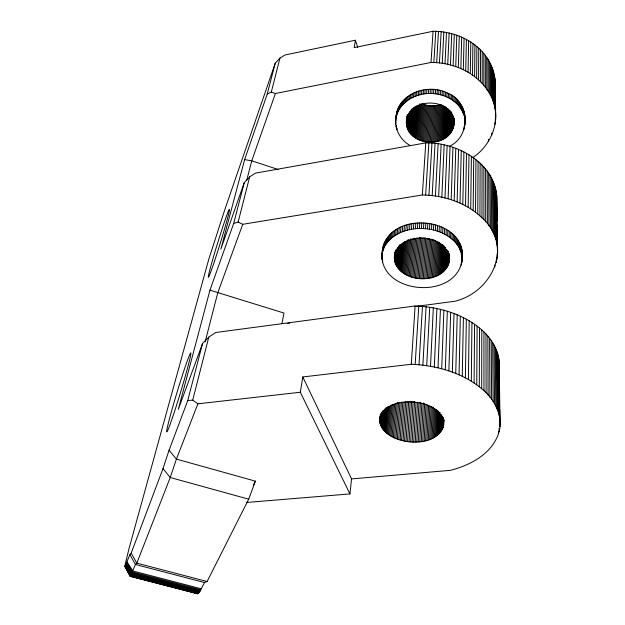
<?xml version="1.0" encoding="UTF-8"?>
<svg xmlns="http://www.w3.org/2000/svg" width="625" height="625" viewBox="0 0 625 625"><rect width="100%" height="100%" fill="white"/><g stroke="black" fill="none" stroke-linecap="round" stroke-linejoin="round"><path stroke-width="0.94" d="M472.578 157.672C491.148 145.664 501.375 120.687 492.508 99.695C482.859 75.562 456.07 62.32 431.023 62.469L275.398 93.5L271.281 92.125L267.242 94.031L244.633 159.609L220.852 249.156L244.281 182.555L249.68 176.812L255.516 173.117L425.766 142.891C459.328 142.055 500.242 166.469 496.586 204.062M481.703 388.727C462.117 372.477 436.367 365.367 411.297 364.25L302.797 376.953L351.547 478.922L450.367 470.336C469.516 465.43 489.836 455.047 497.742 435.805C504.781 418.656 495.297 399.586 481.703 388.727L481.797 329.953C463.547 313.992 439 306.844 415.109 305.969L215.711 332.5L208.789 337.133L202.523 343.57L178.312 409.328L209.961 290.172L233.672 223.453L244.281 182.555M415.312 306.508L454.992 301.234C492.164 292.102 514.094 246.07 481.969 217.758L482.047 165.039M482.172 83.461L482.227 51.742C469.836 38.156 451.258 31.203 433.063 31.25L354.172 47.648L355.391 40.219L285.016 54.992L279.977 58.047L275.234 63.211L224.648 210.109L208.742 259.375L129.094 548.281L124.961 565.391L124.93 566.531L130.25 576.297L197.711 593.75L199.883 591.461L204.492 582.531L207.094 581.523L248.703 499.18L255.406 481.156L176.406 459.102L169.062 450.281L187.773 400.445L202.523 343.57M479.297 386.758L479.516 328M481.969 217.758L479.93 215.852L480.117 163.164M480.422 81.648L480.539 49.969M476.758 384.844L477.109 326.102M479.93 215.852L477.773 214L478.086 161.352M478.57 79.906L478.766 48.25M406.414 122.875C406.891 95.859 454.906 96.75 454.047 123.883C450.836 151.75 400.312 146.258 406.961 117.125M474.094 383L474.586 324.266M477.773 214L475.516 212.219L475.953 159.602M476.633 78.227L476.898 46.609M471.305 381.219L471.945 322.5M475.516 212.219L473.156 210.508L473.727 157.93M474.609 76.617L474.953 45.031M468.406 379.516L469.195 320.812M473.156 210.508L470.703 208.867L471.406 156.32M472.5 75.086L472.922 43.523M465.391 377.875L466.344 319.195M470.703 208.867L468.148 207.305L469 154.797M470.312 73.625L470.82 42.094M462.273 376.32L463.391 317.656M468.148 207.305L465.508 205.82L466.508 153.352M468.047 72.242L468.641 40.742M382.68 248.258C372.992 293.203 454.437 302.594 462 261C469.391 215.57 385.234 208.352 382.461 252.578M449.18 146.383C471.391 136.617 470 100.836 447.023 92.844C427.359 82.898 396.023 94.242 396.086 118.711M462.086 259.547L461.055 252.273L461.18 246.656M463.781 129.883L463.82 128.203M465.008 122.922L464.227 111.688M461.156 265.289L461.203 263.414M461.461 253.719L461.578 248.102M464.195 128.523L464.25 126M464.477 117.266L464.57 113.086M459.055 374.844L460.336 316.203M461.555 262.938L462.203 253.93M465.508 205.82L462.789 204.422L463.93 151.984M465.711 70.938L466.398 39.469M461.758 255.172L461.883 249.555M464.734 118.672L464.828 114.484M461.812 262.445L461.938 256.82M464.766 125.742L465.094 118.727M461.969 256.633L462.086 251.008M464.914 120.086L465 115.898M462 261L462.195 252.469M464.93 124.336L465.094 117.312M461.055 252.273L459.273 248.031L459.414 242.414M464.133 115.875L462.609 111.781L462.711 107.609M459.961 249.422L460.094 243.812M463.203 113.125L463.297 108.953M460.555 250.844L460.687 245.227M463.711 114.492L463.805 110.312M459.273 248.031L457.617 245.312L457.766 239.703M462.609 111.781L461.188 109.172L461.297 105.008M458.492 246.656L458.633 241.047M461.938 110.469L462.047 106.297M455.742 373.453L457.203 314.828M462.789 204.422L459.984 203.117L461.289 150.711M463.305 69.727L464.086 38.281M452.344 372.148L453.984 313.547M459.984 203.117L457.109 201.891L458.57 149.523M460.836 68.594L461.719 37.18M457.617 245.312L456.656 243.992L456.805 238.383M461.188 109.172L460.359 107.914L460.477 103.75M456.656 243.992L454.469 241.461L454.633 235.859M460.359 107.914L458.484 105.5L458.609 101.344M455.602 242.711L455.766 237.102M459.461 106.688L459.578 102.523M448.867 370.938L450.688 312.359M457.109 201.891L454.164 200.758L455.797 148.422M458.312 67.562L459.289 36.164M454.469 241.461L453.25 240.258L453.422 234.656M458.484 105.5L457.438 104.359L457.562 100.195M453.25 240.258L451.953 239.094L452.133 233.5M457.438 104.359L456.32 103.258L456.453 99.094M130.109 575.289L130.164 576.211L197.711 593.75M443.281 419.617C437.055 404.609 417.914 400.641 403.273 402.211C391.68 402.758 375.219 412.469 381.008 426.016C391.672 448.023 447.828 449.57 443.352 417.672M448.977 255.328C441.961 229.859 388.492 233 395.312 263.266C404.742 287.008 454.32 283.234 449.039 253.383M443.195 427.461L443.461 419.703M448.859 263.273L449.125 255.586M453.57 126.766L453.945 118.094M443.477 426.508L443.711 419.719M445.312 369.812L447.328 311.266M449.109 262.297L449.336 255.469M454.164 200.758L451.164 199.727L452.961 147.422M453.781 125.812L454.047 118.164M455.734 66.609L456.812 35.242M443.727 421.602L443.789 419.656M449.344 257.32L449.414 255.375M454.008 120.969L454.078 119.062M443.68 425.539L443.93 419.68M449.289 261.312L449.531 255.398M453.945 124.852L454.078 121.031M451.953 239.094L450.57 237.984L450.766 232.383M456.32 103.258L455.141 102.195L455.281 98.039M441.336 431.109L441.891 415.617M447.234 267.023L447.828 250.68M452.148 130.438L452.703 115.133M441.906 430.227L442.391 416.664M447.734 266.109L448.25 251.688M452.586 129.547L453.062 116.148M448.336 253.359L448.406 251.414M450.57 237.984L449.125 236.914L449.32 231.32M455.141 102.195L453.898 101.188L454.039 97.039M442.414 429.32L442.82 417.695M448.172 265.18L448.578 253.648M452.969 128.633L453.406 116.203M442.844 428.398L443.211 417.742M448.547 264.234L448.914 253.664M453.297 127.703L453.625 118.141M439.203 433.617L440.008 412.328M441.695 368.789L443.898 310.266M445.383 269.617L446.148 249.43M451.164 199.727L448.102 198.789L450.07 146.516M450.539 133L451.336 111.938M453.109 65.758L454.297 34.406M439.977 432.812L440.664 414.414M446.062 268.781L446.773 249.547M451.125 132.172L451.836 113.023M449.125 236.914L447.609 235.906L447.813 230.312M453.898 101.188L452.594 100.234L452.742 96.086M440.688 431.977L441.328 414.547M446.68 267.914L447.312 250.602M451.664 131.312L452.258 115.047M437.453 435.148L438.398 410.969M443.875 271.219L444.812 247.18M449.227 134.586L450.164 110.633M438.359 434.398L439.211 412.148M444.656 270.43L445.539 247.359M447.609 235.906L446.023 234.945L446.234 229.352M449.906 133.805L450.75 111.781M452.594 100.234L451.234 99.336L451.391 95.188M438.023 367.859L440.422 309.367M448.102 198.789L444.992 197.945L447.133 145.703M450.445 65L451.727 33.672M435.469 436.555L436.578 409.492M442.156 272.688L443.25 245.773M447.727 136.055L448.82 109.219M446.023 234.945L444.375 234.047L444.602 228.453M451.234 99.336L449.82 98.492L449.984 94.344M436.492 435.867L437.492 410.727M443.039 271.969L444.078 246.008M448.5 135.336L449.492 110.422M433.266 437.82L434.5 408.836M440.25 274.031L441.516 244.227M446.07 137.391L447.297 108.633M444.375 234.047L442.672 233.211L442.906 227.617M449.82 98.492L448.352 97.711L448.523 93.562M434.398 437.203L435.562 409.18M441.227 273.375L442.43 244.539M446.922 136.734L448.078 108.945M430.867 438.938L432.289 407.07M438.172 275.219L439.633 242.539M444.266 138.586L445.68 106.953M434.297 367.031L436.891 308.57M444.992 197.945L441.836 197.211L444.156 144.992M447.742 64.336L449.133 33.031M442.672 233.211L440.914 232.43L441.164 226.844M448.352 97.711L446.844 96.984L447.023 92.844M432.094 438.398L433.437 407.492M439.227 274.641L440.57 243.883M445.188 138.008L446.523 107.328M429.602 439.43L431.102 406.617M437.078 275.758L438.609 242.117M440.914 232.43L439.109 231.719L439.367 226.133M443.313 139.125L444.805 106.531M446.844 96.984L445.289 96.328L445.477 92.188M426.945 440.297L428.609 405.57M430.523 366.305L433.32 307.875M434.781 276.703L436.484 241.148M441.836 197.211L438.648 196.57L441.148 144.383M441.32 140.094L442.977 105.578M445 63.773L446.5 32.484M439.109 231.719L437.258 231.078L437.523 225.492M445.289 96.328L443.703 95.734L443.898 91.594M428.289 439.883L429.875 406.117M435.945 276.25L437.563 241.656M442.336 139.633L443.906 106.07M437.258 231.078L435.367 230.5L435.648 224.914M443.703 95.734L442.078 95.211L442.281 91.07M425.57 440.672L427.32 404.992M433.586 277.109L435.383 240.602M440.289 140.516L442.031 105.039M495.133 87.625C496.18 74.523 491.07 61.344 482.227 51.742M422.719 441.281L424.656 403.695M431.125 277.805L433.102 239.383M438.148 141.227L440.023 104.789C434.078 106.578 427.5 106.219 421.82 103.688L419.164 140.023M426.719 365.688L429.719 307.281M438.648 196.57L435.43 196.039L438.102 143.883M442.242 63.313L443.844 32.039M424.156 441L426 404.367M432.367 277.477L434.25 240.016M439.227 140.891L441.062 104.453M421.258 441.516L423.289 402.977M429.859 278.078L431.914 239.07M437.055 141.516L438.969 105.086M435.367 230.5L433.445 229.992L433.734 224.414M442.078 95.211L440.422 94.75L440.633 90.617M419.773 441.711L421.852 403.18M428.578 278.312L430.68 239.305M435.938 141.766L437.906 105.336M433.445 229.992L431.492 229.555L431.789 223.977M440.422 94.75L438.742 94.359L438.961 90.227M416.758 441.953L418.984 402.484M425.977 278.633L428.227 238.672M433.68 142.125L435.734 105.695M431.492 229.555L429.516 229.195L429.828 223.617M438.742 94.359L437.039 94.039L437.266 89.906M418.273 441.859L420.453 402.375M427.281 278.492L429.492 238.523M434.812 141.969L436.828 105.539M422.883 365.164L426.086 306.789M435.43 196.039L432.18 195.609L435.039 143.477M439.453 62.953L441.164 31.695M410.023 145.461C399.266 139.523 393.227 126.539 396.328 114.508M415.227 442.008L417.508 402.547M424.656 278.727L426.961 238.766M429.516 229.195L427.516 228.906L427.836 223.328M432.539 142.234L434.641 105.812M437.039 94.039L435.32 93.789L435.562 89.664M413.695 442.016L416.023 402.562M423.328 278.766L425.75 237.844M431.391 142.305L433.539 105.883M419.031 364.758L422.438 306.414M432.18 195.609L428.922 195.281L431.961 143.18M436.648 62.687L438.477 31.445M412.156 441.977L414.594 401.57M422 278.766L424.469 237.844M430.234 142.32L432.43 105.906M427.516 228.906L425.508 228.688L425.836 223.117M435.32 93.789L433.586 93.617L433.836 89.484M409.078 441.758L411.625 401.375M419.352 278.617L421.922 237.711M427.938 142.219L430.227 105.82M381.945 255.25C384.297 236.094 406.305 227.32 423.484 228.547L423.828 222.977M395.742 120.055C397.375 102.867 415.805 92.477 431.852 93.516L432.102 89.383M415.172 364.445L418.773 306.133M233.672 223.453L238.133 222.086L242.734 224.297L422.367 194.953L425.641 195.062L428.867 142.984M433.844 62.531L435.773 31.297M410.617 441.891L413.109 401.5M420.672 278.711L423.195 237.805M429.086 142.297L431.328 105.891M407.555 441.586L410.148 401.203M418.031 278.469L420.656 237.578M426.797 142.102L429.133 105.711M421.461 228.484L421.82 222.914M430.109 93.484L430.375 89.352M419.438 228.492L419.812 222.922M428.367 93.523L428.641 89.398M406.031 441.359L408.617 401.953M416.719 278.281L419.406 237.398M425.656 141.938L428.047 105.555M411.297 364.25L415.109 305.969M422.367 194.953L425.766 142.891M431.023 62.469L433.063 31.25M403.039 440.781L405.719 401.391M414.141 277.766L416.859 237.867M423.422 141.477L425.906 105.102M404.523 441.094L407.156 401.695M415.422 278.047L418.094 238.141M424.539 141.727L426.969 105.352M401.562 440.43L404.234 402M412.875 277.438L415.578 238.523M422.328 141.18L424.852 104.812M417.43 228.578L417.805 223.008M426.625 93.633L426.906 89.508M400.117 440.031L402.766 402.57M411.633 277.07L414.383 238.156M421.258 140.836L423.82 104.484M415.422 228.734L415.812 223.172M424.898 93.82L425.195 89.695M397.312 439.109L399.977 402.617M409.219 276.195L411.914 239.25M413.438 228.969L413.844 223.406M423.187 94.078L423.484 89.953M398.703 439.594L401.391 402.133M410.414 276.656L413.133 238.727M420.195 140.453L422.813 104.109M395.953 438.594L398.594 403.062M408.047 275.695L410.797 238.758M411.477 229.273L411.891 223.711M418.164 139.562L420.789 104.188M421.5 94.406L421.805 90.281M393.352 437.437L395.922 403.836M405.82 274.586L408.492 239.602M416.234 138.508L418.789 105.07M409.547 229.656L409.969 224.094M419.828 94.805L420.141 90.68M394.633 438.031L397.312 402.508M406.914 275.164L409.555 240.172M417.18 139.055L419.852 103.695M407.641 230.109L408.078 224.547M418.18 95.273L418.508 91.148M392.109 436.805L394.648 404.164M404.758 273.969L407.398 239.969M415.32 137.93L417.836 105.453M389.773 435.438L392.219 404.719M402.75 272.633L405.227 241.555M413.594 136.656L416.023 106.109M390.922 436.141L393.414 404.461M403.734 273.32L406.258 241.266M414.438 137.305L416.914 105.797M388.672 434.703L391.078 404.945M401.813 271.914L404.242 241.812M412.781 135.969L415.172 106.391M405.781 230.633L406.227 225.07M416.57 95.805L416.898 91.68M386.648 433.148L388.867 406.273M400.078 270.383L402.32 243.203M411.297 134.5L413.5 107.805M403.953 231.219L404.414 225.664M414.992 96.406L415.336 92.281M387.633 433.945L389.906 406.109M400.922 271.164L403.219 243.008M412.023 135.25L414.281 107.586M384.844 431.492L386.867 407.492M398.547 268.734L400.594 244.477M409.984 132.922L411.992 109.094M402.18 231.875L402.648 226.32M413.461 97.07L413.805 92.945M385.719 432.336L387.875 406.414M399.289 269.57L401.391 244.344M410.617 133.719L412.688 108.938M382.625 428.828L384.281 409.633M396.664 266.086L398.258 247.664M408.375 130.367L410.016 111.328M383.297 429.734L385.109 408.617M397.234 266.984L399.062 245.656M408.859 131.234L410.578 111.242M400.461 232.602L400.93 227.047M411.969 97.797L412.32 93.672M384.039 430.625L386 407.586M397.867 267.875L399.844 244.594M409.398 132.086L411.344 109.227M380.609 425.055L381.719 412.57M394.984 262.297L396.094 249.703M406.953 126.703L408.047 114.352M381.008 426.016L382.273 411.609M395.312 263.266L396.5 249.695M407.234 127.641L408.484 113.383M381.477 426.969L382.898 410.648M395.703 264.219L397.055 248.711M407.562 128.562L408.891 113.344M398.789 233.383L399.273 227.828M410.516 98.578L410.875 94.453M382.016 427.906L383.516 410.625M396.156 265.156L397.672 247.711M407.945 129.477L409.43 112.344M379.758 420.164L380.078 416.305M394.312 257.359L394.766 252.477M406.422 121.906L406.828 117.148M379.781 421.148L380.422 414.367M394.32 258.352L394.875 252.461M379.875 422.133L380.562 414.445M394.383 259.344L394.992 252.57M406.469 123.844L407.062 117.195M380.453 416.297L380.625 414.375M407.023 118.07L407.273 115.234M380.047 423.109L380.812 414.461M394.523 260.336L395.383 250.648M406.57 124.805L407.422 115.305M380.812 415.359L380.984 413.438M395.289 252.469L395.461 250.531M407.312 117.133L407.484 115.188M380.289 424.086L381.227 413.523M394.719 261.32L395.664 250.664M406.734 125.758L407.664 115.305M397.18 234.234L397.672 228.68M409.125 99.43L409.492 95.297M394.156 236.102L394.672 230.547M406.5 101.281L406.875 97.148M395.641 235.141L396.141 229.586M407.781 100.328L408.156 96.195M392.75 237.117L393.266 231.562M405.273 102.289L405.656 98.156M391.422 238.18L391.945 232.625M404.109 103.344L404.5 99.211M388.992 240.453L389.523 234.898M401.992 105.578L402.391 101.445M390.164 239.297L390.695 233.742M403.016 104.438L403.414 100.305M386.891 242.898L387.438 237.344M400.148 107.977L400.555 103.844M387.898 241.656L388.438 236.102M401.031 106.766L401.438 102.625M385.141 245.477L385.695 239.922M398.609 110.516L399.023 106.375M396.898 129.773L397.062 128.109M385.977 244.172L386.523 238.617M399.344 109.234L399.75 105.094M382.75 250.961L383.312 245.406M396.477 115.875L396.898 111.734M382.008 259.578L382.195 257.727M395.742 124.266L395.914 122.602M383.203 249.562L383.766 244.008M396.891 114.508L397.312 110.367M383.758 248.18L384.32 242.625M397.383 113.156L397.805 109.016M382.523 262.438L382.711 260.586M396.164 127.047L396.328 125.383M384.406 246.812L384.961 241.258M397.961 111.82L398.375 107.68M381.867 256.695L382.953 246.828M395.656 121.461L396.57 113.117M381.891 258.133L382.172 255.359M395.664 122.867L395.914 120.375M246.555 502.469L349.93 493.922L351.547 478.922M349.93 493.922L300.32 392.25L302.797 376.953M281.977 323.594L283.969 313.055L209.961 290.172M300.32 392.25L197.906 403.805L192.703 400.18L208.789 337.133M238.133 222.086L249.68 176.812M271.281 92.125L279.977 58.047M205.164 341.758L217.766 292.773L242.734 224.297M246.664 180.5L251.727 160.82L275.398 93.5M267.242 94.031L275.234 63.211M124.93 566.531L129.891 554.641L131.18 553.133L162.984 468.648L169.062 450.281M197.906 403.805L176.406 459.102L170.227 477.516L136.828 563.133L135.438 564.469L130.367 576.273L124.898 566.383M253.25 485.445L255.406 481.156M287.555 323.484L289.492 323.227M187.773 400.445L192.703 400.18M431.852 93.516L433.586 93.617M425.641 195.062L428.922 195.281M423.484 228.547L425.508 228.688M244.633 159.609L251.727 160.82L278.633 169.648M130.109 576.016L197.992 593.648M201.336 588.82L132.898 571L127.117 562.031M200.828 589.805L132.492 572.023L126.789 562.898M200.344 590.688L132.117 572.945L126.484 563.672M199.883 591.461L131.773 573.758L126.203 564.359M199.445 592.117L131.461 574.453L125.945 564.953M199.039 592.672L131.172 575.047L125.719 565.461M198.664 593.109L130.922 575.523L125.523 565.875M198.312 593.438L130.703 575.883L125.352 566.195M207.094 581.523L136.828 563.133L131.18 553.133M204.492 582.531L135.438 564.469L129.891 554.641M248.703 499.18L170.227 477.516L162.984 468.648M197.453 593.742L197.031 593.383M481.797 329.953C492.594 339.43 500.648 353.5 499.094 368.25L499.453 393.234M125.203 566.414L130.523 576.141M124.891 566.141L130.367 576.273M355.391 40.219L357.758 47.594M495.141 80.93L495.703 117.625M496.773 195.594L497.648 253.383M499.133 361.266L500.094 424.578M495.312 99.961L495.594 119.883M496.758 202.531L496.992 218.969M497.195 233.469L497.508 255.703M499.68 409.57L499.922 426.875M494.922 78.695L495.367 110.836M496.523 193.273L496.914 221.273M496.969 225.133L497.266 246.375M498.844 358.922L499.664 417.633M495.312 118.328L495.359 122.125M496.555 208.695L496.703 219.328M497.188 254.141L497.242 258.016M499.062 389.758L499.109 393.602M494.586 76.469L495.023 108.578M496.148 190.961L496.875 244.039M498.414 356.578L499.211 415.305M494.992 122.453L495.023 124.359M496.805 257.398L496.844 260.305M499.094 428.461L499.133 431.391M494.148 74.258L494.57 106.336M495.648 188.656L496.352 241.711M497.828 354.234L498.602 412.977M496.289 260.633L496.312 262.57M498.484 431.664L498.508 433.617M493.594 72.055L494 104.102M495.023 186.359L495.688 239.391M497.094 351.898L497.828 410.656M492.938 69.875L493.313 101.891M494.273 184.086L494.898 237.086M496.211 349.578L496.898 408.344M494.859 265.086L494.883 267.023M492.164 67.711L492.508 99.695M493.398 181.828L493.969 234.797M495.18 347.273L495.82 406.047M491.289 65.578L491.602 97.531M492.398 179.594L492.914 232.539M494.008 344.984L494.578 403.766M491.672 133.258L491.688 135.164M490.305 63.477L490.57 95.391M491.273 177.391L491.727 230.305M492.68 342.727L493.18 401.508M489.211 61.406L489.438 93.297M490.023 175.227L490.406 228.109M491.211 340.5L491.641 399.281M488.016 59.383L488.195 91.234M488.438 139.336L488.445 141.25M488.664 173.094L488.961 225.945M489.602 338.305L489.938 397.086M486.711 57.398L486.844 89.211M487.18 171.008L487.398 223.828M487.852 336.148L488.094 394.93M485.313 55.461L485.391 87.242M485.578 168.969L485.703 221.758M485.969 334.031L486.109 392.812M483.82 53.57L483.836 85.32M483.867 166.977L483.891 219.734M483.945 331.969L483.977 390.742M214.5 261.172A35.594 1.273 -72.8 0 0 229.484 209.258A35.594 1.273 -72.8 0 0 212.766 259.305A35.594 1.273 -72.8 0 0 214.5 261.172M172.5 417.57A41.266 1.68 -73.1 0 0 190.883 353.461A41.266 1.68 -73.1 0 0 172.969 406.141A41.266 1.68 -73.1 0 0 172.5 417.57"/></g></svg>
